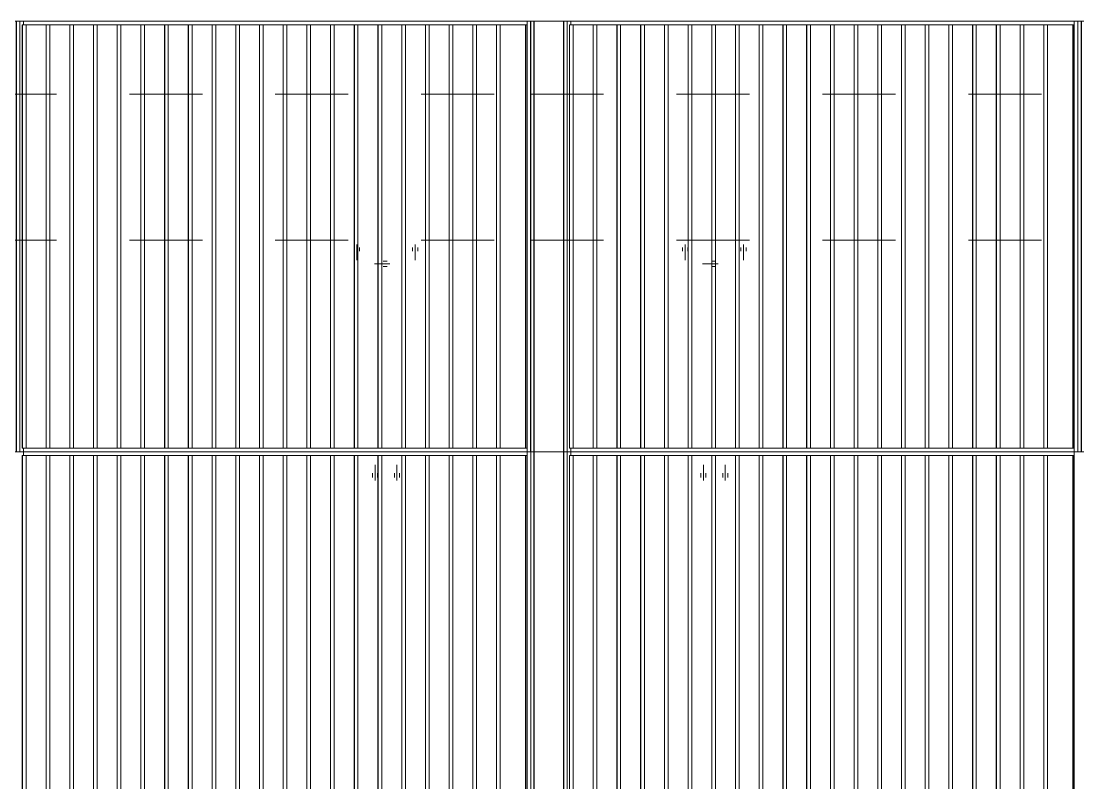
# Model space of a CAD drawing. Header units: millimetres. Extents: x -220592 to 404889, y -217665 to 38245.
# Drawn here: x -878.46 to -849.49, y -1451.78 to -1430.9 of the extents above; entities that cross this region are included whole.
import ezdxf

# ---------------------------------------------------------------- set-up
doc = ezdxf.new("R2010")
doc.units = ezdxf.units.MM
doc.linetypes.add('XKITLINE00', pattern=[0])
doc.linetypes.add('XKITLINE02', pattern=[4, 2, -2])
doc.layers.add('000 - 0_HIDE_OBJ_FRAMING_DEF_SUB_1', color=7, linetype='Continuous')
for name, color, linetype, lineweight in [('Bolt', 7, 'Continuous', 0), ('Part', 7, 'Continuous', 0), ('S-GRID', 7, 'Continuous', 0)]:
    doc.layers.add(name, color=color, linetype=linetype, lineweight=lineweight)

# ---------------------------------------------------------------- blocks, each defined once
blk = doc.blocks.new('*A5169')
at = {"layer": 'S-GRID', "color": 7, "linetype": 'XKITLINE00', "lineweight": 0}
for p, q in [((-65.982288, -21.823645), (-58.044788, -21.823645)), ((-56.457288, -21.823645), (-54.869788, -21.823645)), ((-53.282288, -21.823645), (-45.344788, -21.823645)), ((-43.757288, -21.823645), (-42.169788, -21.823645)), ((-40.582288, -21.823645), (-32.644788, -21.823645))]:
    blk.add_line(p, q, dxfattribs=at)
blk = doc.blocks.new('*A5189')
at = {"layer": '000 - 0_HIDE_OBJ_FRAMING_DEF_SUB_1', "color": 7, "linetype": 'XKITLINE02', "lineweight": 0}
for p, q in [((-68.3843, -23.823645), (-53.384543, -23.823645)), ((-53.3843, -23.823645), (-38.384543, -23.823645)), ((-68.3843, -27.823645), (-53.384543, -27.823645)), ((-53.3843, -27.823645), (-38.384543, -27.823645))]:
    blk.add_line(p, q, dxfattribs=at)
at = {"layer": '000 - 0_HIDE_OBJ_FRAMING_DEF_SUB_1', "color": 7, "linetype": 'XKITLINE00', "lineweight": 0}
for p, q in [((-53.384543, -23.823645), (-53.3843, -23.823645)), ((-38.384543, -23.823645), (-38.3843, -23.823645)), ((-53.384543, -27.823645), (-53.3843, -27.823645)), ((-38.384543, -27.823645), (-38.3843, -27.823645))]:
    blk.add_line(p, q, dxfattribs=at)
blk = doc.blocks.new('*A5190')
at = {"layer": '000 - 0_HIDE_OBJ_FRAMING_DEF_SUB_1', "color": 7, "linetype": 'XKITLINE00', "lineweight": 0}
blk.add_line((-53.384543, -23.823645), (-53.3843, -23.823645), dxfattribs=at)
blk = doc.blocks.new('*A5673')
at = {"layer": 'Part', "color": 7, "linetype": 'XKITLINE00', "lineweight": 0}
for p, q in [((-56.919649, -33.723645), (-56.267181, -33.723645)), ((-56.919649, -33.723645), (-56.919649, -63.523645)), ((-56.917181, -63.523645), (-56.917181, -33.723645)), ((-56.81803, -63.523645), (-56.81803, -33.723645)), ((-56.919649, -63.523645), (-56.269649, -63.523645))]:
    blk.add_line(p, q, dxfattribs=at)
blk = doc.blocks.new('*A5704')
at = {"layer": 'Part', "color": 7, "linetype": 'XKITLINE00', "lineweight": 0}
for p, q in [((-53.484438, -33.623645), (-67.284324, -33.623645)), ((-67.284324, -33.623645), (-67.284324, -33.723645)), ((-53.484438, -33.723645), (-53.484438, -33.623645))]:
    blk.add_line(p, q, dxfattribs=at)
blk = doc.blocks.new('*A5705')
at = {"layer": 'Part', "color": 7, "linetype": 'XKITLINE00', "lineweight": 0}
for p, q in [((-67.319649, -21.923645), (-66.667181, -21.923645)), ((-67.319649, -21.923645), (-67.319649, -33.523645)), ((-67.317181, -33.523645), (-67.317181, -21.923645)), ((-67.21803, -33.523645), (-67.21803, -21.923645)), ((-67.319649, -33.523645), (-66.669649, -33.523645))]:
    blk.add_line(p, q, dxfattribs=at)
blk = doc.blocks.new('*A5706')
at = {"layer": 'Part', "color": 7, "linetype": 'XKITLINE00', "lineweight": 0}
for p, q in [((-66.669649, -21.923645), (-66.017181, -21.923645)), ((-66.669649, -21.923645), (-66.669649, -33.523645)), ((-66.667181, -33.523645), (-66.667181, -21.923645)), ((-66.56803, -33.523645), (-66.56803, -21.923645)), ((-66.669649, -33.523645), (-66.019649, -33.523645))]:
    blk.add_line(p, q, dxfattribs=at)
blk = doc.blocks.new('*A5707')
at = {"layer": 'Part', "color": 7, "linetype": 'XKITLINE00', "lineweight": 0}
for p, q in [((-66.019649, -21.923645), (-65.367181, -21.923645)), ((-66.019649, -21.923645), (-66.019649, -33.523645)), ((-66.017181, -33.523645), (-66.017181, -21.923645)), ((-65.91803, -33.523645), (-65.91803, -21.923645)), ((-66.019649, -33.523645), (-65.369649, -33.523645))]:
    blk.add_line(p, q, dxfattribs=at)
blk = doc.blocks.new('*A5708')
at = {"layer": 'Part', "color": 7, "linetype": 'XKITLINE00', "lineweight": 0}
for p, q in [((-65.369649, -21.923645), (-64.717181, -21.923645)), ((-65.369649, -21.923645), (-65.369649, -33.523645)), ((-65.367181, -33.523645), (-65.367181, -21.923645)), ((-65.26803, -33.523645), (-65.26803, -21.923645)), ((-65.369649, -33.523645), (-64.719649, -33.523645))]:
    blk.add_line(p, q, dxfattribs=at)
blk = doc.blocks.new('*A5709')
at = {"layer": 'Part', "color": 7, "linetype": 'XKITLINE00', "lineweight": 0}
for p, q in [((-64.719649, -21.923645), (-64.067181, -21.923645)), ((-64.719649, -21.923645), (-64.719649, -33.523645)), ((-64.717181, -33.523645), (-64.717181, -21.923645)), ((-64.61803, -33.523645), (-64.61803, -21.923645)), ((-64.719649, -33.523645), (-64.069649, -33.523645))]:
    blk.add_line(p, q, dxfattribs=at)
blk = doc.blocks.new('*A5710')
at = {"layer": 'Part', "color": 7, "linetype": 'XKITLINE00', "lineweight": 0}
for p, q in [((-64.069649, -21.923645), (-63.417181, -21.923645)), ((-64.069649, -21.923645), (-64.069649, -33.523645)), ((-64.067181, -33.523645), (-64.067181, -21.923645)), ((-63.96803, -33.523645), (-63.96803, -21.923645)), ((-64.069649, -33.523645), (-63.419649, -33.523645))]:
    blk.add_line(p, q, dxfattribs=at)
blk = doc.blocks.new('*A5711')
at = {"layer": 'Part', "color": 7, "linetype": 'XKITLINE00', "lineweight": 0}
for p, q in [((-63.419649, -21.923645), (-62.767181, -21.923645)), ((-63.419649, -21.923645), (-63.419649, -33.523645)), ((-63.417181, -33.523645), (-63.417181, -21.923645)), ((-63.31803, -33.523645), (-63.31803, -21.923645)), ((-63.419649, -33.523645), (-62.769649, -33.523645))]:
    blk.add_line(p, q, dxfattribs=at)
blk = doc.blocks.new('*A5712')
at = {"layer": 'Part', "color": 7, "linetype": 'XKITLINE00', "lineweight": 0}
for p, q in [((-62.769649, -21.923645), (-62.117181, -21.923645)), ((-62.769649, -21.923645), (-62.769649, -33.523645)), ((-62.767181, -33.523645), (-62.767181, -21.923645)), ((-62.66803, -33.523645), (-62.66803, -21.923645)), ((-62.769649, -33.523645), (-62.119649, -33.523645))]:
    blk.add_line(p, q, dxfattribs=at)
blk = doc.blocks.new('*A5713')
at = {"layer": 'Part', "color": 7, "linetype": 'XKITLINE00', "lineweight": 0}
for p, q in [((-62.119649, -21.923645), (-61.467181, -21.923645)), ((-62.119649, -21.923645), (-62.119649, -33.523645)), ((-62.117181, -33.523645), (-62.117181, -21.923645)), ((-62.01803, -33.523645), (-62.01803, -21.923645)), ((-62.119649, -33.523645), (-61.469649, -33.523645))]:
    blk.add_line(p, q, dxfattribs=at)
blk = doc.blocks.new('*A5714')
at = {"layer": 'Part', "color": 7, "linetype": 'XKITLINE00', "lineweight": 0}
for p, q in [((-61.469649, -21.923645), (-60.817181, -21.923645)), ((-61.469649, -21.923645), (-61.469649, -33.523645)), ((-61.467181, -33.523645), (-61.467181, -21.923645)), ((-61.36803, -33.523645), (-61.36803, -21.923645)), ((-61.469649, -33.523645), (-60.819649, -33.523645))]:
    blk.add_line(p, q, dxfattribs=at)
blk = doc.blocks.new('*A5715')
at = {"layer": 'Part', "color": 7, "linetype": 'XKITLINE00', "lineweight": 0}
for p, q in [((-60.819649, -21.923645), (-60.167181, -21.923645)), ((-60.819649, -21.923645), (-60.819649, -33.523645)), ((-60.817181, -33.523645), (-60.817181, -21.923645)), ((-60.71803, -33.523645), (-60.71803, -21.923645)), ((-60.819649, -33.523645), (-60.169649, -33.523645))]:
    blk.add_line(p, q, dxfattribs=at)
blk = doc.blocks.new('*A5716')
at = {"layer": 'Part', "color": 7, "linetype": 'XKITLINE00', "lineweight": 0}
for p, q in [((-60.169649, -21.923645), (-59.517181, -21.923645)), ((-60.169649, -21.923645), (-60.169649, -33.523645)), ((-60.167181, -33.523645), (-60.167181, -21.923645)), ((-60.06803, -33.523645), (-60.06803, -21.923645)), ((-60.169649, -33.523645), (-59.519649, -33.523645))]:
    blk.add_line(p, q, dxfattribs=at)
blk = doc.blocks.new('*A5717')
at = {"layer": 'Part', "color": 7, "linetype": 'XKITLINE00', "lineweight": 0}
for p, q in [((-59.519649, -21.923645), (-58.867181, -21.923645)), ((-59.519649, -21.923645), (-59.519649, -33.523645)), ((-59.517181, -33.523645), (-59.517181, -21.923645)), ((-59.41803, -33.523645), (-59.41803, -21.923645)), ((-59.519649, -33.523645), (-58.869649, -33.523645))]:
    blk.add_line(p, q, dxfattribs=at)
blk = doc.blocks.new('*A5718')
at = {"layer": 'Part', "color": 7, "linetype": 'XKITLINE00', "lineweight": 0}
for p, q in [((-58.869649, -21.923645), (-58.217181, -21.923645)), ((-58.869649, -21.923645), (-58.869649, -33.523645)), ((-58.867181, -33.523645), (-58.867181, -21.923645)), ((-58.76803, -33.523645), (-58.76803, -21.923645)), ((-58.869649, -33.523645), (-58.219649, -33.523645))]:
    blk.add_line(p, q, dxfattribs=at)
blk = doc.blocks.new('*A5719')
at = {"layer": 'Part', "color": 7, "linetype": 'XKITLINE00', "lineweight": 0}
for p, q in [((-58.219649, -21.923645), (-57.567181, -21.923645)), ((-58.219649, -21.923645), (-58.219649, -33.523645)), ((-58.217181, -33.523645), (-58.217181, -21.923645)), ((-58.11803, -33.523645), (-58.11803, -21.923645)), ((-58.219649, -33.523645), (-57.569649, -33.523645))]:
    blk.add_line(p, q, dxfattribs=at)
blk = doc.blocks.new('*A5720')
at = {"layer": 'Part', "color": 7, "linetype": 'XKITLINE00', "lineweight": 0}
for p, q in [((-57.569649, -21.923645), (-56.917181, -21.923645)), ((-57.569649, -21.923645), (-57.569649, -33.523645)), ((-57.567181, -33.523645), (-57.567181, -21.923645)), ((-57.46803, -33.523645), (-57.46803, -21.923645)), ((-57.569649, -33.523645), (-56.919649, -33.523645))]:
    blk.add_line(p, q, dxfattribs=at)
blk = doc.blocks.new('*A5721')
at = {"layer": 'Part', "color": 7, "linetype": 'XKITLINE00', "lineweight": 0}
for p, q in [((-56.919649, -21.923645), (-56.267181, -21.923645)), ((-56.919649, -21.923645), (-56.919649, -33.523645)), ((-56.917181, -33.523645), (-56.917181, -21.923645)), ((-56.81803, -33.523645), (-56.81803, -21.923645)), ((-56.919649, -33.523645), (-56.269649, -33.523645))]:
    blk.add_line(p, q, dxfattribs=at)
blk = doc.blocks.new('*A5722')
at = {"layer": 'Part', "color": 7, "linetype": 'XKITLINE00', "lineweight": 0}
for p, q in [((-56.269649, -21.923645), (-55.617181, -21.923645)), ((-56.269649, -21.923645), (-56.269649, -33.523645)), ((-56.267181, -33.523645), (-56.267181, -21.923645)), ((-56.16803, -33.523645), (-56.16803, -21.923645)), ((-56.269649, -33.523645), (-55.619649, -33.523645))]:
    blk.add_line(p, q, dxfattribs=at)
blk = doc.blocks.new('*A5723')
at = {"layer": 'Part', "color": 7, "linetype": 'XKITLINE00', "lineweight": 0}
for p, q in [((-55.619649, -21.923645), (-54.967181, -21.923645)), ((-55.619649, -21.923645), (-55.619649, -33.523645)), ((-55.617181, -33.523645), (-55.617181, -21.923645)), ((-55.51803, -33.523645), (-55.51803, -21.923645)), ((-55.619649, -33.523645), (-54.969649, -33.523645))]:
    blk.add_line(p, q, dxfattribs=at)
blk = doc.blocks.new('*A5724')
at = {"layer": 'Part', "color": 7, "linetype": 'XKITLINE00', "lineweight": 0}
for p, q in [((-54.969649, -21.923645), (-54.317181, -21.923645)), ((-54.969649, -21.923645), (-54.969649, -33.523645)), ((-54.967181, -33.523645), (-54.967181, -21.923645)), ((-54.86803, -33.523645), (-54.86803, -21.923645)), ((-54.969649, -33.523645), (-54.319649, -33.523645))]:
    blk.add_line(p, q, dxfattribs=at)
blk = doc.blocks.new('*A5725')
at = {"layer": 'Part', "color": 7, "linetype": 'XKITLINE00', "lineweight": 0}
for p, q in [((-53.484438, -21.823645), (-67.284324, -21.823645)), ((-67.284324, -21.823645), (-67.284324, -21.923645)), ((-53.484438, -21.923645), (-53.484438, -21.823645))]:
    blk.add_line(p, q, dxfattribs=at)
blk = doc.blocks.new('*A5726')
at = {"layer": 'Part', "color": 7, "linetype": 'XKITLINE00', "lineweight": 0}
for p, q in [((-67.284324, -33.623645), (-67.284324, -33.523645)), ((-53.484438, -33.523645), (-53.484438, -33.623645)), ((-53.484438, -33.623645), (-67.284324, -33.623645))]:
    blk.add_line(p, q, dxfattribs=at)
blk = doc.blocks.new('*A5727')
at = {"layer": 'Part', "color": 7, "linetype": 'XKITLINE00', "lineweight": 0}
for p, q in [((-54.319649, -21.923645), (-53.521784, -21.923645)), ((-54.319649, -33.523645), (-54.319649, -21.923645)), ((-54.317181, -33.523645), (-54.317181, -21.923645)), ((-54.21803, -33.523645), (-54.21803, -21.923645)), ((-53.521784, -33.523645), (-53.521784, -21.923645)), ((-53.521784, -21.923645), (-53.515315, -21.923645)), ((-53.515315, -33.523645), (-53.515315, -21.923645)), ((-53.515315, -21.923645), (-53.481827, -21.923645)), ((-53.481827, -33.523645), (-53.481827, -21.923645)), ((-53.521784, -33.523645), (-54.319649, -33.523645)), ((-53.515315, -33.523645), (-53.521784, -33.523645)), ((-53.515315, -33.523645), (-53.481827, -33.523645))]:
    blk.add_line(p, q, dxfattribs=at)
blk = doc.blocks.new('*A5728')
at = {"layer": 'Part', "color": 7, "linetype": 'XKITLINE00', "lineweight": 0}
for p, q in [((-68.484438, -21.823645), (-67.284324, -21.823645)), ((-68.384543, -21.823645), (-68.3843, -21.823645)), ((-68.384543, -33.623645), (-68.384543, -21.823645)), ((-68.3843, -33.623645), (-68.3843, -21.823645)), ((-68.2943, -33.623645), (-68.2943, -21.823645)), ((-68.288745, -33.623645), (-68.288745, -21.823645)), ((-68.285062, -33.623645), (-68.285062, -21.823645)), ((-68.284316, -21.823645), (-68.284316, -33.623645)), ((-67.484302, -33.623645), (-67.484302, -21.823645)), ((-67.482615, -33.623645), (-67.482615, -21.823645)), ((-67.478127, -33.623645), (-67.478127, -21.823645)), ((-67.3843, -33.623645), (-67.3843, -21.823645)), ((-68.484438, -33.623645), (-68.285062, -33.623645)), ((-68.384438, -33.623645), (-68.3843, -33.623645)), ((-68.284316, -33.623645), (-68.284957, -33.623645)), ((-68.284957, -33.623645), (-68.284316, -33.623645)), ((-68.284957, -33.623645), (-67.3843, -33.623645)), ((-67.384195, -33.623645), (-67.284324, -33.623645))]:
    blk.add_line(p, q, dxfattribs=at)
blk = doc.blocks.new('*A5729')
at = {"layer": 'Part', "color": 7, "linetype": 'XKITLINE00', "lineweight": 0}
for p, q in [((-52.319649, -21.923645), (-51.667181, -21.923645)), ((-52.319649, -21.923645), (-52.319649, -33.523645)), ((-52.317181, -33.523645), (-52.317181, -21.923645)), ((-52.21803, -33.523645), (-52.21803, -21.923645)), ((-52.319649, -33.523645), (-51.669649, -33.523645))]:
    blk.add_line(p, q, dxfattribs=at)
blk = doc.blocks.new('*A5730')
at = {"layer": 'Part', "color": 7, "linetype": 'XKITLINE00', "lineweight": 0}
for p, q in [((-51.669649, -21.923645), (-51.017181, -21.923645)), ((-51.669649, -21.923645), (-51.669649, -33.523645)), ((-51.667181, -33.523645), (-51.667181, -21.923645)), ((-51.56803, -33.523645), (-51.56803, -21.923645)), ((-51.669649, -33.523645), (-51.019649, -33.523645))]:
    blk.add_line(p, q, dxfattribs=at)
blk = doc.blocks.new('*A5731')
at = {"layer": 'Part', "color": 7, "linetype": 'XKITLINE00', "lineweight": 0}
for p, q in [((-51.019649, -21.923645), (-50.367181, -21.923645)), ((-51.019649, -21.923645), (-51.019649, -33.523645)), ((-51.017181, -33.523645), (-51.017181, -21.923645)), ((-50.91803, -33.523645), (-50.91803, -21.923645)), ((-51.019649, -33.523645), (-50.369649, -33.523645))]:
    blk.add_line(p, q, dxfattribs=at)
blk = doc.blocks.new('*A5732')
at = {"layer": 'Part', "color": 7, "linetype": 'XKITLINE00', "lineweight": 0}
for p, q in [((-50.369649, -21.923645), (-49.717181, -21.923645)), ((-50.369649, -21.923645), (-50.369649, -33.523645)), ((-50.367181, -33.523645), (-50.367181, -21.923645)), ((-50.26803, -33.523645), (-50.26803, -21.923645)), ((-50.369649, -33.523645), (-49.719649, -33.523645))]:
    blk.add_line(p, q, dxfattribs=at)
blk = doc.blocks.new('*A5733')
at = {"layer": 'Part', "color": 7, "linetype": 'XKITLINE00', "lineweight": 0}
for p, q in [((-53.484438, -21.823645), (-52.284324, -21.823645)), ((-53.384543, -21.823645), (-53.3843, -21.823645)), ((-53.384543, -33.623645), (-53.384543, -21.823645)), ((-53.3843, -33.623645), (-53.3843, -21.823645)), ((-53.2943, -33.623645), (-53.2943, -21.823645)), ((-53.288745, -33.623645), (-53.288745, -21.823645)), ((-53.285062, -33.623645), (-53.285062, -21.823645)), ((-53.284316, -21.823645), (-53.284316, -33.623645)), ((-52.484302, -33.623645), (-52.484302, -21.823645)), ((-52.482615, -33.623645), (-52.482615, -21.823645)), ((-52.478127, -33.623645), (-52.478127, -21.823645)), ((-52.3843, -33.623645), (-52.3843, -21.823645)), ((-53.484438, -33.623645), (-53.285062, -33.623645)), ((-53.384438, -33.623645), (-53.3843, -33.623645)), ((-53.284316, -33.623645), (-53.284957, -33.623645)), ((-53.284957, -33.623645), (-53.284316, -33.623645)), ((-53.284957, -33.623645), (-52.3843, -33.623645)), ((-52.384195, -33.623645), (-52.284324, -33.623645))]:
    blk.add_line(p, q, dxfattribs=at)
blk = doc.blocks.new('*A5734')
at = {"layer": 'Part', "color": 7, "linetype": 'XKITLINE00', "lineweight": 0}
for p, q in [((-39.969649, -21.923645), (-39.317181, -21.923645)), ((-39.969649, -21.923645), (-39.969649, -33.523645)), ((-39.967181, -33.523645), (-39.967181, -21.923645)), ((-39.86803, -33.523645), (-39.86803, -21.923645)), ((-39.969649, -33.523645), (-39.319649, -33.523645))]:
    blk.add_line(p, q, dxfattribs=at)
blk = doc.blocks.new('*A5735')
at = {"layer": 'Part', "color": 7, "linetype": 'XKITLINE00', "lineweight": 0}
for p, q in [((-40.619649, -21.923645), (-39.967181, -21.923645)), ((-40.619649, -21.923645), (-40.619649, -33.523645)), ((-40.617181, -33.523645), (-40.617181, -21.923645)), ((-40.51803, -33.523645), (-40.51803, -21.923645)), ((-40.619649, -33.523645), (-39.969649, -33.523645))]:
    blk.add_line(p, q, dxfattribs=at)
blk = doc.blocks.new('*A5736')
at = {"layer": 'Part', "color": 7, "linetype": 'XKITLINE00', "lineweight": 0}
for p, q in [((-41.269649, -21.923645), (-40.617181, -21.923645)), ((-41.269649, -21.923645), (-41.269649, -33.523645)), ((-41.267181, -33.523645), (-41.267181, -21.923645)), ((-41.16803, -33.523645), (-41.16803, -21.923645)), ((-41.269649, -33.523645), (-40.619649, -33.523645))]:
    blk.add_line(p, q, dxfattribs=at)
blk = doc.blocks.new('*A5737')
at = {"layer": 'Part', "color": 7, "linetype": 'XKITLINE00', "lineweight": 0}
for p, q in [((-41.919649, -21.923645), (-41.267181, -21.923645)), ((-41.919649, -21.923645), (-41.919649, -33.523645)), ((-41.917181, -33.523645), (-41.917181, -21.923645)), ((-41.81803, -33.523645), (-41.81803, -21.923645)), ((-41.919649, -33.523645), (-41.269649, -33.523645))]:
    blk.add_line(p, q, dxfattribs=at)
blk = doc.blocks.new('*A5738')
at = {"layer": 'Part', "color": 7, "linetype": 'XKITLINE00', "lineweight": 0}
for p, q in [((-42.569649, -21.923645), (-41.917181, -21.923645)), ((-42.569649, -21.923645), (-42.569649, -33.523645)), ((-42.567181, -33.523645), (-42.567181, -21.923645)), ((-42.46803, -33.523645), (-42.46803, -21.923645)), ((-42.569649, -33.523645), (-41.919649, -33.523645))]:
    blk.add_line(p, q, dxfattribs=at)
blk = doc.blocks.new('*A5739')
at = {"layer": 'Part', "color": 7, "linetype": 'XKITLINE00', "lineweight": 0}
for p, q in [((-43.219649, -21.923645), (-42.567181, -21.923645)), ((-43.219649, -21.923645), (-43.219649, -33.523645)), ((-43.217181, -33.523645), (-43.217181, -21.923645)), ((-43.11803, -33.523645), (-43.11803, -21.923645)), ((-43.219649, -33.523645), (-42.569649, -33.523645))]:
    blk.add_line(p, q, dxfattribs=at)
blk = doc.blocks.new('*A5740')
at = {"layer": 'Part', "color": 7, "linetype": 'XKITLINE00', "lineweight": 0}
for p, q in [((-49.719649, -21.923645), (-49.067181, -21.923645)), ((-49.719649, -21.923645), (-49.719649, -33.523645)), ((-49.717181, -33.523645), (-49.717181, -21.923645)), ((-49.61803, -33.523645), (-49.61803, -21.923645)), ((-49.719649, -33.523645), (-49.069649, -33.523645))]:
    blk.add_line(p, q, dxfattribs=at)
blk = doc.blocks.new('*A5741')
at = {"layer": 'Part', "color": 7, "linetype": 'XKITLINE00', "lineweight": 0}
for p, q in [((-49.069649, -21.923645), (-48.417181, -21.923645)), ((-49.069649, -21.923645), (-49.069649, -33.523645)), ((-49.067181, -33.523645), (-49.067181, -21.923645)), ((-48.96803, -33.523645), (-48.96803, -21.923645)), ((-49.069649, -33.523645), (-48.419649, -33.523645))]:
    blk.add_line(p, q, dxfattribs=at)
blk = doc.blocks.new('*A5742')
at = {"layer": 'Part', "color": 7, "linetype": 'XKITLINE00', "lineweight": 0}
for p, q in [((-48.419649, -21.923645), (-47.767181, -21.923645)), ((-48.419649, -21.923645), (-48.419649, -33.523645)), ((-48.417181, -33.523645), (-48.417181, -21.923645)), ((-48.31803, -33.523645), (-48.31803, -21.923645)), ((-48.419649, -33.523645), (-47.769649, -33.523645))]:
    blk.add_line(p, q, dxfattribs=at)
blk = doc.blocks.new('*A5743')
at = {"layer": 'Part', "color": 7, "linetype": 'XKITLINE00', "lineweight": 0}
for p, q in [((-47.769649, -21.923645), (-47.117181, -21.923645)), ((-47.769649, -21.923645), (-47.769649, -33.523645)), ((-47.767181, -33.523645), (-47.767181, -21.923645)), ((-47.66803, -33.523645), (-47.66803, -21.923645)), ((-47.769649, -33.523645), (-47.119649, -33.523645))]:
    blk.add_line(p, q, dxfattribs=at)
blk = doc.blocks.new('*A5744')
at = {"layer": 'Part', "color": 7, "linetype": 'XKITLINE00', "lineweight": 0}
for p, q in [((-47.119649, -21.923645), (-46.467181, -21.923645)), ((-47.119649, -21.923645), (-47.119649, -33.523645)), ((-47.117181, -33.523645), (-47.117181, -21.923645)), ((-47.01803, -33.523645), (-47.01803, -21.923645)), ((-47.119649, -33.523645), (-46.469649, -33.523645))]:
    blk.add_line(p, q, dxfattribs=at)
blk = doc.blocks.new('*A5745')
at = {"layer": 'Part', "color": 7, "linetype": 'XKITLINE00', "lineweight": 0}
for p, q in [((-46.469649, -21.923645), (-45.817181, -21.923645)), ((-46.469649, -21.923645), (-46.469649, -33.523645)), ((-46.467181, -33.523645), (-46.467181, -21.923645)), ((-46.36803, -33.523645), (-46.36803, -21.923645)), ((-46.469649, -33.523645), (-45.819649, -33.523645))]:
    blk.add_line(p, q, dxfattribs=at)
blk = doc.blocks.new('*A5746')
at = {"layer": 'Part', "color": 7, "linetype": 'XKITLINE00', "lineweight": 0}
for p, q in [((-45.819649, -21.923645), (-45.167181, -21.923645)), ((-45.819649, -21.923645), (-45.819649, -33.523645)), ((-45.817181, -33.523645), (-45.817181, -21.923645)), ((-45.71803, -33.523645), (-45.71803, -21.923645)), ((-45.819649, -33.523645), (-45.169649, -33.523645))]:
    blk.add_line(p, q, dxfattribs=at)
blk = doc.blocks.new('*A5747')
at = {"layer": 'Part', "color": 7, "linetype": 'XKITLINE00', "lineweight": 0}
for p, q in [((-45.169649, -21.923645), (-44.517181, -21.923645)), ((-45.169649, -21.923645), (-45.169649, -33.523645)), ((-45.167181, -33.523645), (-45.167181, -21.923645)), ((-45.06803, -33.523645), (-45.06803, -21.923645)), ((-45.169649, -33.523645), (-44.519649, -33.523645))]:
    blk.add_line(p, q, dxfattribs=at)
blk = doc.blocks.new('*A5748')
at = {"layer": 'Part', "color": 7, "linetype": 'XKITLINE00', "lineweight": 0}
for p, q in [((-44.519649, -21.923645), (-43.867181, -21.923645)), ((-44.519649, -21.923645), (-44.519649, -33.523645)), ((-44.517181, -33.523645), (-44.517181, -21.923645)), ((-44.41803, -33.523645), (-44.41803, -21.923645)), ((-44.519649, -33.523645), (-43.869649, -33.523645))]:
    blk.add_line(p, q, dxfattribs=at)
blk = doc.blocks.new('*A5749')
at = {"layer": 'Part', "color": 7, "linetype": 'XKITLINE00', "lineweight": 0}
for p, q in [((-43.869649, -21.923645), (-43.217181, -21.923645)), ((-43.869649, -21.923645), (-43.869649, -33.523645)), ((-43.867181, -33.523645), (-43.867181, -21.923645)), ((-43.76803, -33.523645), (-43.76803, -21.923645)), ((-43.869649, -33.523645), (-43.219649, -33.523645))]:
    blk.add_line(p, q, dxfattribs=at)
blk = doc.blocks.new('*A5750')
at = {"layer": 'Part', "color": 7, "linetype": 'XKITLINE00', "lineweight": 0}
for p, q in [((-39.319649, -21.923645), (-38.521784, -21.923645)), ((-39.319649, -33.523645), (-39.319649, -21.923645)), ((-39.317181, -33.523645), (-39.317181, -21.923645)), ((-39.21803, -33.523645), (-39.21803, -21.923645)), ((-38.521784, -33.523645), (-38.521784, -21.923645)), ((-38.521784, -21.923645), (-38.515315, -21.923645)), ((-38.515315, -33.523645), (-38.515315, -21.923645)), ((-38.515315, -21.923645), (-38.481827, -21.923645)), ((-38.481827, -33.523645), (-38.481827, -21.923645)), ((-38.521784, -33.523645), (-39.319649, -33.523645)), ((-38.515315, -33.523645), (-38.521784, -33.523645)), ((-38.515315, -33.523645), (-38.481827, -33.523645))]:
    blk.add_line(p, q, dxfattribs=at)
blk = doc.blocks.new('*A5764')
at = {"layer": 'Part', "color": 7, "linetype": 'XKITLINE00', "lineweight": 0}
for p, q in [((-38.484438, -21.823645), (-37.284324, -21.823645)), ((-38.384543, -21.823645), (-38.3843, -21.823645)), ((-38.384543, -33.623645), (-38.384543, -21.823645)), ((-38.3843, -33.623645), (-38.3843, -21.823645)), ((-38.2943, -33.623645), (-38.2943, -21.823645)), ((-38.288745, -33.623645), (-38.288745, -21.823645)), ((-38.285062, -33.623645), (-38.285062, -21.823645)), ((-38.284316, -21.823645), (-38.284316, -33.623645)), ((-37.484302, -33.623645), (-37.484302, -21.823645)), ((-37.482615, -33.623645), (-37.482615, -21.823645)), ((-37.478127, -33.623645), (-37.478127, -21.823645)), ((-37.3843, -33.623645), (-37.3843, -21.823645)), ((-38.484438, -33.623645), (-38.285062, -33.623645)), ((-38.384438, -33.623645), (-38.3843, -33.623645)), ((-38.284316, -33.623645), (-38.284957, -33.623645)), ((-38.284957, -33.623645), (-38.284316, -33.623645)), ((-38.284957, -33.623645), (-37.3843, -33.623645)), ((-37.384195, -33.623645), (-37.284324, -33.623645))]:
    blk.add_line(p, q, dxfattribs=at)
blk = doc.blocks.new('*A5765')
at = {"layer": 'Bolt', "color": 7, "linetype": 'XKITLINE02', "lineweight": 0}
for p, q in [((-49.219768, -28.023645), (-49.219768, -28.123645)), ((-49.149768, -27.944445), (-49.149768, -28.373645)), ((-49.079768, -28.023645), (-49.079768, -28.123645)), ((-47.619768, -28.023645), (-47.619768, -28.123645)), ((-47.549768, -27.944445), (-47.549768, -28.373645)), ((-47.479768, -28.023645), (-47.479768, -28.123645))]:
    blk.add_line(p, q, dxfattribs=at)
blk = doc.blocks.new('*A5766')
at = {"layer": 'Bolt', "color": 7, "linetype": 'XKITLINE02', "lineweight": 0}
for p, q in [((-48.649768, -34.412845), (-48.649768, -33.983645)), ((-48.049768, -34.412845), (-48.049768, -33.983645)), ((-48.719768, -34.273645), (-48.719768, -34.213645)), ((-48.719768, -34.333645), (-48.719768, -34.273645)), ((-48.579768, -34.273645), (-48.579768, -34.213645)), ((-48.579768, -34.333645), (-48.579768, -34.273645)), ((-48.119768, -34.273645), (-48.119768, -34.213645)), ((-48.119768, -34.333645), (-48.119768, -34.273645)), ((-47.979768, -34.273645), (-47.979768, -34.213645)), ((-47.979768, -34.333645), (-47.979768, -34.273645))]:
    blk.add_line(p, q, dxfattribs=at)
blk = doc.blocks.new('*A5767')
at = {"layer": 'Bolt', "color": 7, "linetype": 'XKITLINE02', "lineweight": 0}
for p, q in [((-48.240568, -28.473645), (-48.669768, -28.473645)), ((-48.379768, -28.403645), (-48.429768, -28.403645)), ((-48.379768, -28.543645), (-48.429768, -28.543645)), ((-48.319768, -28.403645), (-48.379768, -28.403645)), ((-48.319768, -28.543645), (-48.379768, -28.543645))]:
    blk.add_line(p, q, dxfattribs=at)
blk = doc.blocks.new('*A5856')
at = {"layer": 'Part', "color": 7, "linetype": 'XKITLINE00', "lineweight": 0}
for p, q in [((-67.319649, -33.723645), (-66.667181, -33.723645)), ((-67.319649, -33.723645), (-67.319649, -63.523645)), ((-67.317181, -63.523645), (-67.317181, -33.723645)), ((-67.21803, -63.523645), (-67.21803, -33.723645)), ((-67.319649, -63.523645), (-66.669649, -63.523645))]:
    blk.add_line(p, q, dxfattribs=at)
blk = doc.blocks.new('*A5857')
at = {"layer": 'Part', "color": 7, "linetype": 'XKITLINE00', "lineweight": 0}
for p, q in [((-66.669649, -33.723645), (-66.017181, -33.723645)), ((-66.669649, -33.723645), (-66.669649, -63.523645)), ((-66.667181, -63.523645), (-66.667181, -33.723645)), ((-66.56803, -63.523645), (-66.56803, -33.723645)), ((-66.669649, -63.523645), (-66.019649, -63.523645))]:
    blk.add_line(p, q, dxfattribs=at)
blk = doc.blocks.new('*A5858')
at = {"layer": 'Part', "color": 7, "linetype": 'XKITLINE00', "lineweight": 0}
for p, q in [((-66.019649, -33.723645), (-65.367181, -33.723645)), ((-66.019649, -33.723645), (-66.019649, -63.523645)), ((-66.017181, -63.523645), (-66.017181, -33.723645)), ((-65.91803, -63.523645), (-65.91803, -33.723645)), ((-66.019649, -63.523645), (-65.369649, -63.523645))]:
    blk.add_line(p, q, dxfattribs=at)
blk = doc.blocks.new('*A5859')
at = {"layer": 'Part', "color": 7, "linetype": 'XKITLINE00', "lineweight": 0}
for p, q in [((-65.369649, -33.723645), (-64.717181, -33.723645)), ((-65.369649, -33.723645), (-65.369649, -63.523645)), ((-65.367181, -63.523645), (-65.367181, -33.723645)), ((-65.26803, -63.523645), (-65.26803, -33.723645)), ((-65.369649, -63.523645), (-64.719649, -63.523645))]:
    blk.add_line(p, q, dxfattribs=at)
blk = doc.blocks.new('*A5860')
at = {"layer": 'Part', "color": 7, "linetype": 'XKITLINE00', "lineweight": 0}
for p, q in [((-64.719649, -33.723645), (-64.067181, -33.723645)), ((-64.719649, -33.723645), (-64.719649, -63.523645)), ((-64.717181, -63.523645), (-64.717181, -33.723645)), ((-64.61803, -63.523645), (-64.61803, -33.723645)), ((-64.719649, -63.523645), (-64.069649, -63.523645))]:
    blk.add_line(p, q, dxfattribs=at)
blk = doc.blocks.new('*A5861')
at = {"layer": 'Part', "color": 7, "linetype": 'XKITLINE00', "lineweight": 0}
for p, q in [((-64.069649, -33.723645), (-63.417181, -33.723645)), ((-64.069649, -33.723645), (-64.069649, -63.523645)), ((-64.067181, -63.523645), (-64.067181, -33.723645)), ((-63.96803, -63.523645), (-63.96803, -33.723645)), ((-64.069649, -63.523645), (-63.419649, -63.523645))]:
    blk.add_line(p, q, dxfattribs=at)
blk = doc.blocks.new('*A5862')
at = {"layer": 'Part', "color": 7, "linetype": 'XKITLINE00', "lineweight": 0}
for p, q in [((-63.419649, -33.723645), (-62.767181, -33.723645)), ((-63.419649, -33.723645), (-63.419649, -63.523645)), ((-63.417181, -63.523645), (-63.417181, -33.723645)), ((-63.31803, -63.523645), (-63.31803, -33.723645)), ((-63.419649, -63.523645), (-62.769649, -63.523645))]:
    blk.add_line(p, q, dxfattribs=at)
blk = doc.blocks.new('*A5863')
at = {"layer": 'Part', "color": 7, "linetype": 'XKITLINE00', "lineweight": 0}
for p, q in [((-62.769649, -33.723645), (-62.117181, -33.723645)), ((-62.769649, -33.723645), (-62.769649, -63.523645)), ((-62.767181, -63.523645), (-62.767181, -33.723645)), ((-62.66803, -63.523645), (-62.66803, -33.723645)), ((-62.769649, -63.523645), (-62.119649, -63.523645))]:
    blk.add_line(p, q, dxfattribs=at)
blk = doc.blocks.new('*A5864')
at = {"layer": 'Part', "color": 7, "linetype": 'XKITLINE00', "lineweight": 0}
for p, q in [((-62.119649, -33.723645), (-61.467181, -33.723645)), ((-62.119649, -33.723645), (-62.119649, -63.523645)), ((-62.117181, -63.523645), (-62.117181, -33.723645)), ((-62.01803, -63.523645), (-62.01803, -33.723645)), ((-62.119649, -63.523645), (-61.469649, -63.523645))]:
    blk.add_line(p, q, dxfattribs=at)
blk = doc.blocks.new('*A5865')
at = {"layer": 'Part', "color": 7, "linetype": 'XKITLINE00', "lineweight": 0}
for p, q in [((-61.469649, -33.723645), (-60.817181, -33.723645)), ((-61.469649, -33.723645), (-61.469649, -63.523645)), ((-61.467181, -63.523645), (-61.467181, -33.723645)), ((-61.36803, -63.523645), (-61.36803, -33.723645)), ((-61.469649, -63.523645), (-60.819649, -63.523645))]:
    blk.add_line(p, q, dxfattribs=at)
blk = doc.blocks.new('*A5866')
at = {"layer": 'Part', "color": 7, "linetype": 'XKITLINE00', "lineweight": 0}
for p, q in [((-60.819649, -33.723645), (-60.167181, -33.723645)), ((-60.819649, -33.723645), (-60.819649, -63.523645)), ((-60.817181, -63.523645), (-60.817181, -33.723645)), ((-60.71803, -63.523645), (-60.71803, -33.723645)), ((-60.819649, -63.523645), (-60.169649, -63.523645))]:
    blk.add_line(p, q, dxfattribs=at)
blk = doc.blocks.new('*A5867')
at = {"layer": 'Part', "color": 7, "linetype": 'XKITLINE00', "lineweight": 0}
for p, q in [((-60.169649, -33.723645), (-59.517181, -33.723645)), ((-60.169649, -33.723645), (-60.169649, -63.523645)), ((-60.167181, -63.523645), (-60.167181, -33.723645)), ((-60.06803, -63.523645), (-60.06803, -33.723645)), ((-60.169649, -63.523645), (-59.519649, -63.523645))]:
    blk.add_line(p, q, dxfattribs=at)
blk = doc.blocks.new('*A5868')
at = {"layer": 'Part', "color": 7, "linetype": 'XKITLINE00', "lineweight": 0}
for p, q in [((-59.519649, -33.723645), (-58.867181, -33.723645)), ((-59.519649, -33.723645), (-59.519649, -63.523645)), ((-59.517181, -63.523645), (-59.517181, -33.723645)), ((-59.41803, -63.523645), (-59.41803, -33.723645)), ((-59.519649, -63.523645), (-58.869649, -63.523645))]:
    blk.add_line(p, q, dxfattribs=at)
blk = doc.blocks.new('*A5869')
at = {"layer": 'Part', "color": 7, "linetype": 'XKITLINE00', "lineweight": 0}
for p, q in [((-58.869649, -33.723645), (-58.217181, -33.723645)), ((-58.869649, -33.723645), (-58.869649, -63.523645)), ((-58.867181, -63.523645), (-58.867181, -33.723645)), ((-58.76803, -63.523645), (-58.76803, -33.723645)), ((-58.869649, -63.523645), (-58.219649, -63.523645))]:
    blk.add_line(p, q, dxfattribs=at)
blk = doc.blocks.new('*A5870')
at = {"layer": 'Part', "color": 7, "linetype": 'XKITLINE00', "lineweight": 0}
for p, q in [((-58.219649, -33.723645), (-57.567181, -33.723645)), ((-58.219649, -33.723645), (-58.219649, -63.523645)), ((-58.217181, -63.523645), (-58.217181, -33.723645)), ((-58.11803, -63.523645), (-58.11803, -33.723645)), ((-58.219649, -63.523645), (-57.569649, -63.523645))]:
    blk.add_line(p, q, dxfattribs=at)
blk = doc.blocks.new('*A5871')
at = {"layer": 'Part', "color": 7, "linetype": 'XKITLINE00', "lineweight": 0}
for p, q in [((-57.569649, -33.723645), (-56.917181, -33.723645)), ((-57.569649, -33.723645), (-57.569649, -63.523645)), ((-57.567181, -63.523645), (-57.567181, -33.723645)), ((-57.46803, -63.523645), (-57.46803, -33.723645)), ((-57.569649, -63.523645), (-56.919649, -63.523645))]:
    blk.add_line(p, q, dxfattribs=at)
blk = doc.blocks.new('*A5886')
at = {"layer": 'Bolt', "color": 7, "linetype": 'XKITLINE02', "lineweight": 0}
for p, q in [((-58.219768, -28.023645), (-58.219768, -28.123645)), ((-58.149768, -27.944445), (-58.149768, -28.373645)), ((-58.079768, -28.023645), (-58.079768, -28.123645)), ((-56.619768, -28.023645), (-56.619768, -28.123645)), ((-56.549768, -27.944445), (-56.549768, -28.373645)), ((-56.479768, -28.023645), (-56.479768, -28.123645))]:
    blk.add_line(p, q, dxfattribs=at)
blk = doc.blocks.new('*A5887')
at = {"layer": 'Bolt', "color": 7, "linetype": 'XKITLINE02', "lineweight": 0}
for p, q in [((-57.649768, -34.412845), (-57.649768, -33.983645)), ((-57.049768, -34.412845), (-57.049768, -33.983645)), ((-57.719768, -34.273645), (-57.719768, -34.213645)), ((-57.719768, -34.333645), (-57.719768, -34.273645)), ((-57.579768, -34.273645), (-57.579768, -34.213645)), ((-57.579768, -34.333645), (-57.579768, -34.273645)), ((-57.119768, -34.273645), (-57.119768, -34.213645)), ((-57.119768, -34.333645), (-57.119768, -34.273645)), ((-56.979768, -34.273645), (-56.979768, -34.213645)), ((-56.979768, -34.333645), (-56.979768, -34.273645))]:
    blk.add_line(p, q, dxfattribs=at)
blk = doc.blocks.new('*A5888')
at = {"layer": 'Bolt', "color": 7, "linetype": 'XKITLINE02', "lineweight": 0}
for p, q in [((-57.240568, -28.473645), (-57.669768, -28.473645)), ((-57.379768, -28.403645), (-57.429768, -28.403645)), ((-57.379768, -28.543645), (-57.429768, -28.543645)), ((-57.319768, -28.403645), (-57.379768, -28.403645)), ((-57.319768, -28.543645), (-57.379768, -28.543645))]:
    blk.add_line(p, q, dxfattribs=at)
blk = doc.blocks.new('*A5906')
at = {"layer": 'Part', "color": 7, "linetype": 'XKITLINE00', "lineweight": 0}
for p, q in [((-56.269649, -33.723645), (-55.617181, -33.723645)), ((-56.269649, -33.723645), (-56.269649, -63.523645)), ((-56.267181, -63.523645), (-56.267181, -33.723645)), ((-56.16803, -63.523645), (-56.16803, -33.723645)), ((-56.269649, -63.523645), (-55.619649, -63.523645))]:
    blk.add_line(p, q, dxfattribs=at)
blk = doc.blocks.new('*A5907')
at = {"layer": 'Part', "color": 7, "linetype": 'XKITLINE00', "lineweight": 0}
for p, q in [((-55.619649, -33.723645), (-54.967181, -33.723645)), ((-55.619649, -33.723645), (-55.619649, -63.523645)), ((-55.617181, -63.523645), (-55.617181, -33.723645)), ((-55.51803, -63.523645), (-55.51803, -33.723645)), ((-55.619649, -63.523645), (-54.969649, -63.523645))]:
    blk.add_line(p, q, dxfattribs=at)
blk = doc.blocks.new('*A5908')
at = {"layer": 'Part', "color": 7, "linetype": 'XKITLINE00', "lineweight": 0}
for p, q in [((-54.969649, -33.723645), (-54.317181, -33.723645)), ((-54.969649, -33.723645), (-54.969649, -63.523645)), ((-54.967181, -63.523645), (-54.967181, -33.723645)), ((-54.86803, -63.523645), (-54.86803, -33.723645)), ((-54.969649, -63.523645), (-54.319649, -63.523645))]:
    blk.add_line(p, q, dxfattribs=at)
blk = doc.blocks.new('*A5909')
at = {"layer": 'Part', "color": 7, "linetype": 'XKITLINE00', "lineweight": 0}
for p, q in [((-54.319649, -33.723645), (-53.521784, -33.723645)), ((-54.319649, -63.523645), (-54.319649, -33.723645)), ((-54.317181, -63.523645), (-54.317181, -33.723645)), ((-54.21803, -63.523645), (-54.21803, -33.723645)), ((-53.521784, -63.523645), (-53.521784, -33.723645)), ((-53.521784, -33.723645), (-53.515315, -33.723645)), ((-53.515315, -63.523645), (-53.515315, -33.723645)), ((-53.515315, -33.723645), (-53.481827, -33.723645)), ((-53.481827, -63.523645), (-53.481827, -33.723645)), ((-53.521784, -63.523645), (-54.319649, -63.523645)), ((-53.515315, -63.523645), (-53.521784, -63.523645)), ((-53.515315, -63.523645), (-53.481827, -63.523645))]:
    blk.add_line(p, q, dxfattribs=at)
blk = doc.blocks.new('*A5910')
at = {"layer": 'Part', "color": 7, "linetype": 'XKITLINE00', "lineweight": 0}
for p, q in [((-52.319649, -33.723645), (-51.667181, -33.723645)), ((-52.319649, -33.723645), (-52.319649, -63.523645)), ((-52.317181, -63.523645), (-52.317181, -33.723645)), ((-52.21803, -63.523645), (-52.21803, -33.723645)), ((-52.319649, -63.523645), (-51.669649, -63.523645))]:
    blk.add_line(p, q, dxfattribs=at)
blk = doc.blocks.new('*A5911')
at = {"layer": 'Part', "color": 7, "linetype": 'XKITLINE00', "lineweight": 0}
for p, q in [((-51.669649, -33.723645), (-51.017181, -33.723645)), ((-51.669649, -33.723645), (-51.669649, -63.523645)), ((-51.667181, -63.523645), (-51.667181, -33.723645)), ((-51.56803, -63.523645), (-51.56803, -33.723645)), ((-51.669649, -63.523645), (-51.019649, -63.523645))]:
    blk.add_line(p, q, dxfattribs=at)
blk = doc.blocks.new('*A5912')
at = {"layer": 'Part', "color": 7, "linetype": 'XKITLINE00', "lineweight": 0}
for p, q in [((-51.019649, -33.723645), (-50.367181, -33.723645)), ((-51.019649, -33.723645), (-51.019649, -63.523645)), ((-51.017181, -63.523645), (-51.017181, -33.723645)), ((-50.91803, -63.523645), (-50.91803, -33.723645)), ((-51.019649, -63.523645), (-50.369649, -63.523645))]:
    blk.add_line(p, q, dxfattribs=at)
blk = doc.blocks.new('*A5913')
at = {"layer": 'Part', "color": 7, "linetype": 'XKITLINE00', "lineweight": 0}
for p, q in [((-50.369649, -33.723645), (-49.717181, -33.723645)), ((-50.369649, -33.723645), (-50.369649, -63.523645)), ((-50.367181, -63.523645), (-50.367181, -33.723645)), ((-50.26803, -63.523645), (-50.26803, -33.723645)), ((-50.369649, -63.523645), (-49.719649, -63.523645))]:
    blk.add_line(p, q, dxfattribs=at)
blk = doc.blocks.new('*A5914')
at = {"layer": 'Part', "color": 7, "linetype": 'XKITLINE00', "lineweight": 0}
for p, q in [((-53.384438, -33.623645), (-53.3843, -33.623645)), ((-53.384438, -63.623645), (-53.384438, -33.623645)), ((-53.384195, -63.623645), (-53.384195, -33.623645)), ((-53.294195, -33.623645), (-53.288745, -33.623645)), ((-53.294195, -63.623645), (-53.294195, -33.623645)), ((-53.28864, -33.623645), (-53.284957, -33.623645)), ((-53.28864, -63.623645), (-53.28864, -33.623645)), ((-53.284957, -33.623645), (-53.284211, -33.623645)), ((-53.284211, -33.623645), (-53.284957, -33.623645)), ((-53.284957, -33.623645), (-53.284957, -63.623645)), ((-53.284211, -33.623645), (-53.284211, -63.623645)), ((-52.48345, -33.623645), (-52.484197, -33.623645)), ((-52.484197, -33.623645), (-52.482615, -33.623645)), ((-52.484197, -63.623645), (-52.484197, -33.623645)), ((-52.482615, -33.623645), (-52.48345, -33.623645)), ((-52.482511, -33.623645), (-52.478127, -33.623645)), ((-52.482511, -63.623645), (-52.482511, -33.623645)), ((-52.478127, -33.623645), (-52.478022, -33.623645)), ((-52.478022, -63.623645), (-52.478022, -33.623645)), ((-52.384195, -63.623645), (-52.384195, -33.623645)), ((-53.3843, -63.623645), (-53.384438, -63.623645)), ((-53.294195, -63.623645), (-53.288745, -63.623645)), ((-53.284957, -63.623645), (-53.28864, -63.623645)), ((-53.284211, -63.623645), (-53.284957, -63.623645)), ((-53.284957, -63.623645), (-53.284211, -63.623645)), ((-52.484197, -63.623645), (-52.482615, -63.623645)), ((-52.482511, -63.623645), (-52.478127, -63.623645)), ((-52.478127, -63.623645), (-52.478022, -63.623645))]:
    blk.add_line(p, q, dxfattribs=at)
blk = doc.blocks.new('*A5917')
at = {"layer": 'Part', "color": 7, "linetype": 'XKITLINE00', "lineweight": 0}
for p, q in [((-39.969649, -33.723645), (-39.317181, -33.723645)), ((-39.969649, -33.723645), (-39.969649, -63.523645)), ((-39.967181, -63.523645), (-39.967181, -33.723645)), ((-39.86803, -63.523645), (-39.86803, -33.723645)), ((-39.969649, -63.523645), (-39.319649, -63.523645))]:
    blk.add_line(p, q, dxfattribs=at)
blk = doc.blocks.new('*A5918')
at = {"layer": 'Part', "color": 7, "linetype": 'XKITLINE00', "lineweight": 0}
for p, q in [((-40.619649, -33.723645), (-39.967181, -33.723645)), ((-40.619649, -33.723645), (-40.619649, -63.523645)), ((-40.617181, -63.523645), (-40.617181, -33.723645)), ((-40.51803, -63.523645), (-40.51803, -33.723645)), ((-40.619649, -63.523645), (-39.969649, -63.523645))]:
    blk.add_line(p, q, dxfattribs=at)
blk = doc.blocks.new('*A5919')
at = {"layer": 'Part', "color": 7, "linetype": 'XKITLINE00', "lineweight": 0}
for p, q in [((-41.269649, -33.723645), (-40.617181, -33.723645)), ((-41.269649, -33.723645), (-41.269649, -63.523645)), ((-41.267181, -63.523645), (-41.267181, -33.723645)), ((-41.16803, -63.523645), (-41.16803, -33.723645)), ((-41.269649, -63.523645), (-40.619649, -63.523645))]:
    blk.add_line(p, q, dxfattribs=at)
blk = doc.blocks.new('*A5920')
at = {"layer": 'Part', "color": 7, "linetype": 'XKITLINE00', "lineweight": 0}
for p, q in [((-41.919649, -33.723645), (-41.267181, -33.723645)), ((-41.919649, -33.723645), (-41.919649, -63.523645)), ((-41.917181, -63.523645), (-41.917181, -33.723645)), ((-41.81803, -63.523645), (-41.81803, -33.723645)), ((-41.919649, -63.523645), (-41.269649, -63.523645))]:
    blk.add_line(p, q, dxfattribs=at)
blk = doc.blocks.new('*A5921')
at = {"layer": 'Part', "color": 7, "linetype": 'XKITLINE00', "lineweight": 0}
for p, q in [((-42.569649, -33.723645), (-41.917181, -33.723645)), ((-42.569649, -33.723645), (-42.569649, -63.523645)), ((-42.567181, -63.523645), (-42.567181, -33.723645)), ((-42.46803, -63.523645), (-42.46803, -33.723645)), ((-42.569649, -63.523645), (-41.919649, -63.523645))]:
    blk.add_line(p, q, dxfattribs=at)
blk = doc.blocks.new('*A5922')
at = {"layer": 'Part', "color": 7, "linetype": 'XKITLINE00', "lineweight": 0}
for p, q in [((-43.219649, -33.723645), (-42.567181, -33.723645)), ((-43.219649, -33.723645), (-43.219649, -63.523645)), ((-43.217181, -63.523645), (-43.217181, -33.723645)), ((-43.11803, -63.523645), (-43.11803, -33.723645)), ((-43.219649, -63.523645), (-42.569649, -63.523645))]:
    blk.add_line(p, q, dxfattribs=at)
blk = doc.blocks.new('*A5923')
at = {"layer": 'Part', "color": 7, "linetype": 'XKITLINE00', "lineweight": 0}
for p, q in [((-43.869649, -33.723645), (-43.217181, -33.723645)), ((-43.869649, -33.723645), (-43.869649, -63.523645)), ((-43.867181, -63.523645), (-43.867181, -33.723645)), ((-43.76803, -63.523645), (-43.76803, -33.723645)), ((-43.869649, -63.523645), (-43.219649, -63.523645))]:
    blk.add_line(p, q, dxfattribs=at)
blk = doc.blocks.new('*A5924')
at = {"layer": 'Part', "color": 7, "linetype": 'XKITLINE00', "lineweight": 0}
for p, q in [((-44.519649, -33.723645), (-43.867181, -33.723645)), ((-44.519649, -33.723645), (-44.519649, -63.523645)), ((-44.517181, -63.523645), (-44.517181, -33.723645)), ((-44.41803, -63.523645), (-44.41803, -33.723645)), ((-44.519649, -63.523645), (-43.869649, -63.523645))]:
    blk.add_line(p, q, dxfattribs=at)
blk = doc.blocks.new('*A5925')
at = {"layer": 'Part', "color": 7, "linetype": 'XKITLINE00', "lineweight": 0}
for p, q in [((-45.169649, -33.723645), (-44.517181, -33.723645)), ((-45.169649, -33.723645), (-45.169649, -63.523645)), ((-45.167181, -63.523645), (-45.167181, -33.723645)), ((-45.06803, -63.523645), (-45.06803, -33.723645)), ((-45.169649, -63.523645), (-44.519649, -63.523645))]:
    blk.add_line(p, q, dxfattribs=at)
blk = doc.blocks.new('*A5926')
at = {"layer": 'Part', "color": 7, "linetype": 'XKITLINE00', "lineweight": 0}
for p, q in [((-45.819649, -33.723645), (-45.167181, -33.723645)), ((-45.819649, -33.723645), (-45.819649, -63.523645)), ((-45.817181, -63.523645), (-45.817181, -33.723645)), ((-45.71803, -63.523645), (-45.71803, -33.723645)), ((-45.819649, -63.523645), (-45.169649, -63.523645))]:
    blk.add_line(p, q, dxfattribs=at)
blk = doc.blocks.new('*A5927')
at = {"layer": 'Part', "color": 7, "linetype": 'XKITLINE00', "lineweight": 0}
for p, q in [((-46.469649, -33.723645), (-45.817181, -33.723645)), ((-46.469649, -33.723645), (-46.469649, -63.523645)), ((-46.467181, -63.523645), (-46.467181, -33.723645)), ((-46.36803, -63.523645), (-46.36803, -33.723645)), ((-46.469649, -63.523645), (-45.819649, -63.523645))]:
    blk.add_line(p, q, dxfattribs=at)
blk = doc.blocks.new('*A5928')
at = {"layer": 'Part', "color": 7, "linetype": 'XKITLINE00', "lineweight": 0}
for p, q in [((-47.119649, -33.723645), (-46.467181, -33.723645)), ((-47.119649, -33.723645), (-47.119649, -63.523645)), ((-47.117181, -63.523645), (-47.117181, -33.723645)), ((-47.01803, -63.523645), (-47.01803, -33.723645)), ((-47.119649, -63.523645), (-46.469649, -63.523645))]:
    blk.add_line(p, q, dxfattribs=at)
blk = doc.blocks.new('*A5929')
at = {"layer": 'Part', "color": 7, "linetype": 'XKITLINE00', "lineweight": 0}
for p, q in [((-47.769649, -33.723645), (-47.117181, -33.723645)), ((-47.769649, -33.723645), (-47.769649, -63.523645)), ((-47.767181, -63.523645), (-47.767181, -33.723645)), ((-47.66803, -63.523645), (-47.66803, -33.723645)), ((-47.769649, -63.523645), (-47.119649, -63.523645))]:
    blk.add_line(p, q, dxfattribs=at)
blk = doc.blocks.new('*A5930')
at = {"layer": 'Part', "color": 7, "linetype": 'XKITLINE00', "lineweight": 0}
for p, q in [((-48.419649, -33.723645), (-47.767181, -33.723645)), ((-48.419649, -33.723645), (-48.419649, -63.523645)), ((-48.417181, -63.523645), (-48.417181, -33.723645)), ((-48.31803, -63.523645), (-48.31803, -33.723645)), ((-48.419649, -63.523645), (-47.769649, -63.523645))]:
    blk.add_line(p, q, dxfattribs=at)
blk = doc.blocks.new('*A5931')
at = {"layer": 'Part', "color": 7, "linetype": 'XKITLINE00', "lineweight": 0}
for p, q in [((-49.069649, -33.723645), (-48.417181, -33.723645)), ((-49.069649, -33.723645), (-49.069649, -63.523645)), ((-49.067181, -63.523645), (-49.067181, -33.723645)), ((-48.96803, -63.523645), (-48.96803, -33.723645)), ((-49.069649, -63.523645), (-48.419649, -63.523645))]:
    blk.add_line(p, q, dxfattribs=at)
blk = doc.blocks.new('*A5932')
at = {"layer": 'Part', "color": 7, "linetype": 'XKITLINE00', "lineweight": 0}
for p, q in [((-49.719649, -33.723645), (-49.067181, -33.723645)), ((-49.719649, -33.723645), (-49.719649, -63.523645)), ((-49.717181, -63.523645), (-49.717181, -33.723645)), ((-49.61803, -63.523645), (-49.61803, -33.723645)), ((-49.719649, -63.523645), (-49.069649, -63.523645))]:
    blk.add_line(p, q, dxfattribs=at)
blk = doc.blocks.new('*A5933')
at = {"layer": 'Part', "color": 7, "linetype": 'XKITLINE00', "lineweight": 0}
for p, q in [((-39.319649, -33.723645), (-38.521784, -33.723645)), ((-39.319649, -63.523645), (-39.319649, -33.723645)), ((-39.317181, -63.523645), (-39.317181, -33.723645)), ((-39.21803, -63.523645), (-39.21803, -33.723645)), ((-38.521784, -63.523645), (-38.521784, -33.723645)), ((-38.521784, -33.723645), (-38.515315, -33.723645)), ((-38.515315, -63.523645), (-38.515315, -33.723645)), ((-38.515315, -33.723645), (-38.481827, -33.723645)), ((-38.481827, -63.523645), (-38.481827, -33.723645)), ((-38.521784, -63.523645), (-39.319649, -63.523645)), ((-38.515315, -63.523645), (-38.521784, -63.523645)), ((-38.515315, -63.523645), (-38.481827, -63.523645))]:
    blk.add_line(p, q, dxfattribs=at)
blk = doc.blocks.new('*A5980')
at = {"layer": 'Part', "color": 7, "linetype": 'XKITLINE00', "lineweight": 0}
for p, q in [((-38.484438, -33.623645), (-52.284324, -33.623645)), ((-52.284324, -33.623645), (-52.284324, -33.723645)), ((-38.484438, -33.723645), (-38.484438, -33.623645))]:
    blk.add_line(p, q, dxfattribs=at)
blk = doc.blocks.new('*A5981')
at = {"layer": 'Part', "color": 7, "linetype": 'XKITLINE00', "lineweight": 0}
for p, q in [((-52.284324, -33.623645), (-52.284324, -33.523645)), ((-38.484438, -33.523645), (-38.484438, -33.623645)), ((-38.484438, -33.623645), (-52.284324, -33.623645))]:
    blk.add_line(p, q, dxfattribs=at)
blk = doc.blocks.new('*A5995')
at = {"layer": 'Part', "color": 7, "linetype": 'XKITLINE00', "lineweight": 0}
for p, q in [((-38.484438, -21.823645), (-52.284324, -21.823645)), ((-52.284324, -21.823645), (-52.284324, -21.923645)), ((-38.484438, -21.923645), (-38.484438, -21.823645))]:
    blk.add_line(p, q, dxfattribs=at)

msp = doc.modelspace()

# ---------------------------------------------------------------- block references
at = {"color": 7, "lineweight": 0}
for name in ['*A5169', '*A5728', '*A5725', '*A5733', '*A5995', '*A5764', '*A5705', '*A5706', '*A5707', '*A5708', '*A5709', '*A5710', '*A5711', '*A5712', '*A5713', '*A5714', '*A5715', '*A5716', '*A5717', '*A5718', '*A5719', '*A5720', '*A5721', '*A5722', '*A5723', '*A5724', '*A5727', '*A5729', '*A5730', '*A5731', '*A5732', '*A5740', '*A5741', '*A5742', '*A5743', '*A5744', '*A5745', '*A5746', '*A5747', '*A5748', '*A5749', '*A5739', '*A5738', '*A5737', '*A5736', '*A5735', '*A5734', '*A5750', '*A5189', '*A5190', '*A5886', '*A5765', '*A5888', '*A5767', '*A5856', '*A5726', '*A5704', '*A5857', '*A5858', '*A5859', '*A5860', '*A5861', '*A5862', '*A5863', '*A5864', '*A5865', '*A5866', '*A5867', '*A5868', '*A5869', '*A5870', '*A5871', '*A5673', '*A5906', '*A5907', '*A5908', '*A5909', '*A5914', '*A5910', '*A5981', '*A5980', '*A5911', '*A5912', '*A5913', '*A5932', '*A5931', '*A5930', '*A5929', '*A5928', '*A5927', '*A5926', '*A5925', '*A5924', '*A5923', '*A5922', '*A5921', '*A5920', '*A5919', '*A5918', '*A5917', '*A5933', '*A5887', '*A5766']:
    msp.add_blockref(name, (-811.109, -1409.08), dxfattribs=at)

doc.saveas('drawing.dxf')
